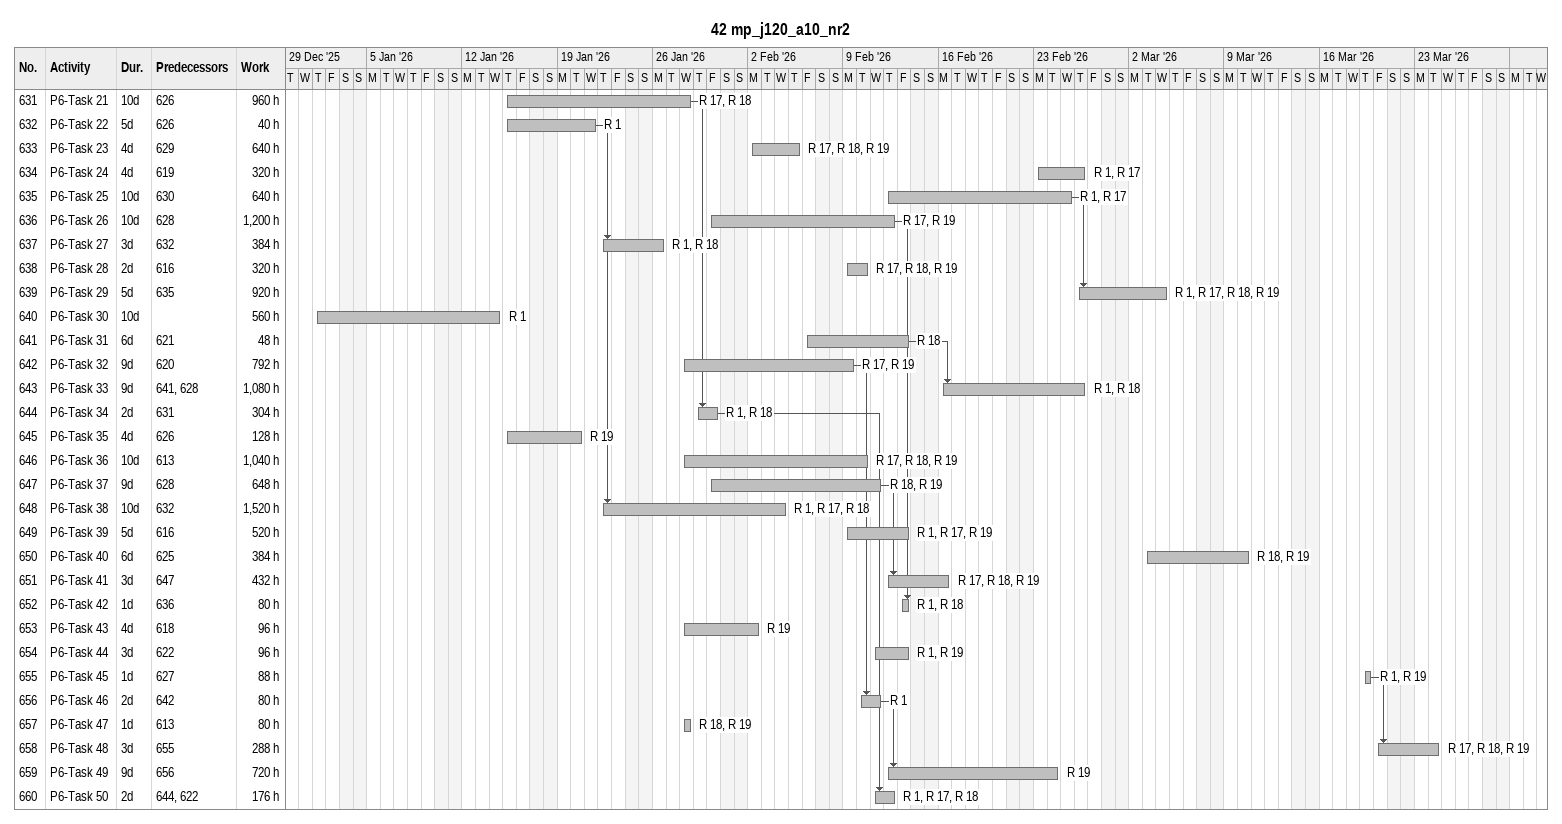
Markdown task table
42 mp_j120_a10_nr2

| ID | Task | Duration | Start | Finish | Predecessors | Resources | Work (h) |
|---|---|---|---|---|---|---|---|
| 631 | P6-Task 21 | 10d | 2026-01-15 | 2026-01-28 | 626 | R 17, R 18 | 960 |
| 632 | P6-Task 22 | 5d | 2026-01-15 | 2026-01-21 | 626 | R 1 | 40 |
| 633 | P6-Task 23 | 4d | 2026-02-02 | 2026-02-05 | 629 | R 17, R 18, R 19 | 640 |
| 634 | P6-Task 24 | 4d | 2026-02-23 | 2026-02-26 | 619 | R 1, R 17 | 320 |
| 635 | P6-Task 25 | 10d | 2026-02-12 | 2026-02-25 | 630 | R 1, R 17 | 640 |
| 636 | P6-Task 26 | 10d | 2026-01-30 | 2026-02-12 | 628 | R 17, R 19 | 1200 |
| 637 | P6-Task 27 | 3d | 2026-01-22 | 2026-01-26 | 632 | R 1, R 18 | 384 |
| 638 | P6-Task 28 | 2d | 2026-02-09 | 2026-02-10 | 616 | R 17, R 18, R 19 | 320 |
| 639 | P6-Task 29 | 5d | 2026-02-26 | 2026-03-04 | 635 | R 1, R 17, R 18, R 19 | 920 |
| 640 | P6-Task 30 | 10d | 2026-01-01 | 2026-01-14 |  | R 1 | 560 |
| 641 | P6-Task 31 | 6d | 2026-02-06 | 2026-02-13 | 621 | R 18 | 48 |
| 642 | P6-Task 32 | 9d | 2026-01-28 | 2026-02-09 | 620 | R 17, R 19 | 792 |
| 643 | P6-Task 33 | 9d | 2026-02-16 | 2026-02-26 | 641, 628 | R 1, R 18 | 1080 |
| 644 | P6-Task 34 | 2d | 2026-01-29 | 2026-01-30 | 631 | R 1, R 18 | 304 |
| 645 | P6-Task 35 | 4d | 2026-01-15 | 2026-01-20 | 626 | R 19 | 128 |
| 646 | P6-Task 36 | 10d | 2026-01-28 | 2026-02-10 | 613 | R 17, R 18, R 19 | 1040 |
| 647 | P6-Task 37 | 9d | 2026-01-30 | 2026-02-11 | 628 | R 18, R 19 | 648 |
| 648 | P6-Task 38 | 10d | 2026-01-22 | 2026-02-04 | 632 | R 1, R 17, R 18 | 1520 |
| 649 | P6-Task 39 | 5d | 2026-02-09 | 2026-02-13 | 616 | R 1, R 17, R 19 | 520 |
| 650 | P6-Task 40 | 6d | 2026-03-03 | 2026-03-10 | 625 | R 18, R 19 | 384 |
| 651 | P6-Task 41 | 3d | 2026-02-12 | 2026-02-16 | 647 | R 17, R 18, R 19 | 432 |
| 652 | P6-Task 42 | 1d | 2026-02-13 | 2026-02-13 | 636 | R 1, R 18 | 80 |
| 653 | P6-Task 43 | 4d | 2026-01-28 | 2026-02-02 | 618 | R 19 | 96 |
| 654 | P6-Task 44 | 3d | 2026-02-11 | 2026-02-13 | 622 | R 1, R 19 | 96 |
| 655 | P6-Task 45 | 1d | 2026-03-19 | 2026-03-19 | 627 | R 1, R 19 | 88 |
| 656 | P6-Task 46 | 2d | 2026-02-10 | 2026-02-11 | 642 | R 1 | 80 |
| 657 | P6-Task 47 | 1d | 2026-01-28 | 2026-01-28 | 613 | R 18, R 19 | 80 |
| 658 | P6-Task 48 | 3d | 2026-03-20 | 2026-03-24 | 655 | R 17, R 18, R 19 | 288 |
| 659 | P6-Task 49 | 9d | 2026-02-12 | 2026-02-24 | 656 | R 19 | 720 |
| 660 | P6-Task 50 | 2d | 2026-02-11 | 2026-02-12 | 644, 622 | R 1, R 17, R 18 | 176 |
